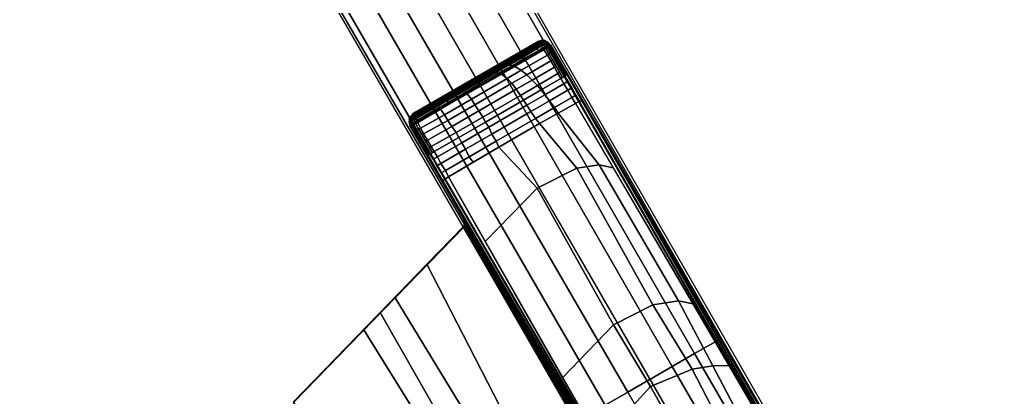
# Model space of a CAD drawing. Header units: inches. Extents: x 2605 to 2965, y 1528 to 1642.
# Drawn here: x 2675.08 to 2684.68, y 1592.14 to 1595.8 of the extents above; entities that cross this region are included whole.
import ezdxf

# ---------------------------------------------------------------- set-up
doc = ezdxf.new("R2010")
doc.units = ezdxf.units.IN
doc.layers.add('table leg', color=7, linetype='Continuous')
doc.layers.add('table top', color=7, linetype='Continuous')

msp = doc.modelspace()

# ---------------------------------------------------------------- linework, layer by layer
at = {"layer": 'table leg'}
for points in [[(2678.9317, 1597.8359, -4.8835), (2678.8748, 1597.808, -4.8121), (2681.8212, 1592.6879, -4.3569), (2681.8713, 1592.7124, -4.4267)], [(2681.8212, 1592.6879, -4.3569), (2678.8748, 1597.808, -4.8121), (2678.6615, 1597.6849, -4.7783), (2681.6106, 1592.5663, -4.3176)], [(2681.6106, 1592.5663, -4.3176), (2678.6615, 1597.6849, -4.7783), (2678.4475, 1597.5613, -4.7539), (2681.394, 1592.4412, -4.2809)], [(2681.1769, 1592.3159, -4.2598), (2681.394, 1592.4412, -4.2809), (2678.4475, 1597.5613, -4.7539), (2678.2243, 1597.4324, -4.7316)], [(2678.2243, 1597.4324, -4.7316), (2678.001, 1597.3035, -4.7539), (2680.9619, 1592.1918, -4.2809), (2681.1789, 1592.3171, -4.2598)], [(2680.9619, 1592.1918, -4.2809), (2678.001, 1597.3035, -4.7539), (2677.787, 1597.18, -4.7783), (2680.7452, 1592.0667, -4.3176)], [(2680.7452, 1592.0667, -4.3176), (2677.787, 1597.18, -4.7783), (2677.5737, 1597.0568, -4.8121), (2680.5347, 1591.9451, -4.3569)], [(2680.4883, 1591.9139, -4.4267), (2680.5347, 1591.9451, -4.3569), (2677.5737, 1597.0568, -4.8121), (2677.5211, 1597.0215, -4.8835)], [(2683.2765, 1590.1217, -4.1306), (2681.8212, 1592.6879, -4.3569), (2681.6106, 1592.5663, -4.3176), (2683.0864, 1590.012, -4.048)], [(2683.3438, 1590.1466, -4.2064), (2681.8713, 1592.7124, -4.4267), (2681.8212, 1592.6879, -4.3569), (2683.2765, 1590.1217, -4.1306)], [(2683.0864, 1590.012, -4.048), (2681.6106, 1592.5663, -4.3176), (2681.394, 1592.4412, -4.2809), (2682.8698, 1589.887, -4.0114)], [(2682.6528, 1589.7616, -3.9903), (2682.8698, 1589.887, -4.0114), (2681.394, 1592.4412, -4.2809), (2681.1769, 1592.3159, -4.2598)], [(2681.1789, 1592.3171, -4.2598), (2680.9619, 1592.1918, -4.2809), (2682.436, 1589.6365, -4.0114), (2682.6531, 1589.7618, -3.9903)], [(2682.436, 1589.6365, -4.0114), (2680.9619, 1592.1918, -4.2809), (2680.7452, 1592.0667, -4.3176), (2682.2194, 1589.5114, -4.048)]]:
    msp.add_3dface(points, dxfattribs=at)
for points, invisible_edges in [([(2678.9397, 1597.8658, -5.5092), (2678.9317, 1597.8359, -4.8835), (2681.8713, 1592.7124, -4.4267), (2683.3635, 1590.1723, -5.0602)], 4), ([(2681.9421, 1589.3517, -5.0602), (2680.4883, 1591.9139, -4.4267), (2677.5211, 1597.0215, -4.8835), (2677.4912, 1597.0295, -5.5092)], 1), ([(2683.5944, 1589.704, -4.0842), (2683.3635, 1590.1723, -5.0602), (2681.8713, 1592.7124, -4.4267), (2683.3438, 1590.1466, -4.2064)], 3)]:
    msp.add_3dface(points, dxfattribs=dict(at, invisible_edges=invisible_edges))
at = {"layer": 'table top', "invisible_edges": 15}
for points in [[(2684.8164, 1565.3741, 20.5), (2684.82, 1607.1346, 20.5), (2680.04, 1606.9554, 20.5), (2680.035, 1565.5535, 20.5)], [(2680.0395, 1606.9554, 19.324), (2684.8199, 1607.1345, 19.324), (2684.8273, 1565.3739, 19.324), (2680.0631, 1565.5524, 19.324)], [(2675.2658, 1606.6569, 19.324), (2680.0395, 1606.9554, 19.324), (2680.0631, 1565.5524, 19.324), (2675.2658, 1565.8517, 19.324)], [(2680.035, 1565.5535, 20.5), (2680.04, 1606.9554, 20.5), (2675.2658, 1606.6569, 20.5), (2675.2658, 1565.8517, 20.5)], [(2675.2658, 1565.8517, 20.5), (2675.2658, 1606.6569, 20.5), (2674.4441, 1606.5608, 20.5), (2674.5268, 1565.935, 20.5)], [(2674.454, 1606.5624, 19.324), (2675.2658, 1606.6569, 19.324), (2675.2658, 1565.8517, 19.324), (2674.5139, 1565.937, 19.324)]]:
    msp.add_3dface(points, dxfattribs=at)
at = {"layer": 'table top'}
for points in [[(2680.1852, 1595.5862, 19.324), (2680.1342, 1595.5994, 19.324), (2678.8585, 1594.8629, 19.324), (2678.8444, 1594.8121, 19.324)], [(2678.8444, 1594.8121, 19.324), (2678.8564, 1594.7695, 19.324), (2680.2161, 1595.5545, 19.324), (2680.1852, 1595.5862, 19.324)], [(2678.8564, 1594.7695, 19.324), (2682.8971, 1587.7709, 19.3241), (2684.2567, 1588.5559, 19.3241), (2680.2161, 1595.5545, 19.324)], [(2680.1342, 1595.5994, 19.324), (2680.0931, 1595.5874, 19.324), (2678.8894, 1594.8924, 19.324), (2678.8585, 1594.8629, 19.324)], [(2680.0931, 1595.5874, 19.324), (2680.0931, 1595.5788, 18.8986), (2678.8968, 1594.8882, 18.8986), (2678.8894, 1594.8924, 19.324)], [(2679.9783, 1595.5122, 18.8805), (2679.8312, 1595.4269, 18.8631), (2679.8366, 1595.4307, 18.8986), (2679.9797, 1595.5134, 18.8986)], [(2680.0931, 1595.5788, 18.8986), (2680.0954, 1595.5787, 18.8853), (2679.9768, 1595.5098, 18.8667), (2679.9783, 1595.5122, 18.8805)], [(2680.0954, 1595.5787, 18.8853), (2680.0985, 1595.5771, 18.8732), (2679.9844, 1595.5104, 18.8548), (2679.9768, 1595.5098, 18.8667)], [(2680.0931, 1595.5788, 18.8986), (2679.9783, 1595.5122, 18.8805), (2679.9797, 1595.5134, 18.8986), (2680.0931, 1595.5788, 18.8986)], [(2680.0985, 1595.5771, 18.8732), (2680.1013, 1595.5749, 18.8645), (2679.9881, 1595.5085, 18.8462), (2679.9844, 1595.5104, 18.8548)], [(2680.1013, 1595.5749, 18.8645), (2680.1058, 1595.5706, 18.8532), (2680.0003, 1595.5081, 18.836), (2679.9881, 1595.5085, 18.8462)], [(2680.1058, 1595.5706, 18.8532), (2680.1113, 1595.5643, 18.8422), (2680.0147, 1595.5065, 18.8263), (2680.0003, 1595.5081, 18.836)], [(2680.1113, 1595.5643, 18.8422), (2680.1175, 1595.5566, 18.8325), (2680.0389, 1595.509, 18.8197), (2680.0147, 1595.5065, 18.8263)], [(2680.1175, 1595.5566, 18.8325), (2680.1264, 1595.5445, 18.8223), (2680.0744, 1595.5125, 18.814), (2680.0389, 1595.509, 18.8197)], [(2680.1264, 1595.5445, 18.8223), (2680.1383, 1595.5267, 18.8139), (2680.1025, 1595.5023, 18.8081), (2680.0744, 1595.5125, 18.814)], [(2680.0931, 1595.5788, 18.8986), (2680.0931, 1595.5874, 19.324), (2680.1141, 1595.5935, 19.324), (2680.1117, 1595.5914, 18.9026)], [(2680.1182, 1595.5893, 18.8889), (2680.0954, 1595.5787, 18.8853), (2680.0931, 1595.5788, 18.8986), (2680.1117, 1595.5914, 18.9026)], [(2680.1209, 1595.5872, 18.8804), (2680.0985, 1595.5771, 18.8732), (2680.0954, 1595.5787, 18.8853), (2680.1182, 1595.5893, 18.8889)], [(2680.1234, 1595.5851, 18.8728), (2680.1013, 1595.5749, 18.8645), (2680.0985, 1595.5771, 18.8732), (2680.1209, 1595.5872, 18.8804)], [(2680.1266, 1595.5818, 18.8652), (2680.1058, 1595.5706, 18.8532), (2680.1013, 1595.5749, 18.8645), (2680.1234, 1595.5851, 18.8728)], [(2680.1383, 1595.5267, 18.8139), (2680.1497, 1595.508, 18.8112), (2680.1236, 1595.493, 18.8077), (2680.1025, 1595.5023, 18.8081)], [(2680.1322, 1595.5756, 18.8542), (2680.1113, 1595.5643, 18.8422), (2680.1058, 1595.5706, 18.8532), (2680.1266, 1595.5818, 18.8652)], [(2680.1383, 1595.5679, 18.8446), (2680.1175, 1595.5566, 18.8325), (2680.1113, 1595.5643, 18.8422), (2680.1322, 1595.5756, 18.8542)], [(2680.1342, 1595.5994, 19.324), (2680.1303, 1595.5914, 18.9026), (2680.1117, 1595.5914, 18.9026), (2680.1141, 1595.5935, 19.324)], [(2680.1117, 1595.5914, 18.9026), (2680.1303, 1595.5914, 18.9026), (2680.1411, 1595.5992, 18.8933), (2680.1182, 1595.5893, 18.8889)], [(2680.1472, 1595.5558, 18.8343), (2680.1264, 1595.5445, 18.8223), (2680.1175, 1595.5566, 18.8325), (2680.1383, 1595.5679, 18.8446)], [(2680.1427, 1595.5978, 18.889), (2680.1209, 1595.5872, 18.8804), (2680.1182, 1595.5893, 18.8889), (2680.1411, 1595.5992, 18.8933)], [(2680.1427, 1595.5978, 18.889), (2680.1438, 1595.5969, 18.8859), (2680.1234, 1595.5851, 18.8728), (2680.1209, 1595.5872, 18.8804)], [(2680.147, 1595.5936, 18.8783), (2680.1266, 1595.5818, 18.8652), (2680.1234, 1595.5851, 18.8728), (2680.1438, 1595.5969, 18.8859)], [(2680.1592, 1595.5375, 18.8267), (2680.1383, 1595.5267, 18.8139), (2680.1264, 1595.5445, 18.8223), (2680.1472, 1595.5558, 18.8343)], [(2680.1525, 1595.5874, 18.8673), (2680.1322, 1595.5756, 18.8542), (2680.1266, 1595.5818, 18.8652), (2680.147, 1595.5936, 18.8783)], [(2680.1303, 1595.5914, 18.9026), (2680.1342, 1595.5994, 19.324), (2680.1852, 1595.5862, 19.324), (2680.1817, 1595.5786, 18.9324)], [(2680.1616, 1595.5967, 18.8996), (2680.1411, 1595.5992, 18.8933), (2680.1303, 1595.5914, 18.9026)], [(2680.1903, 1595.5693, 18.9221), (2680.1616, 1595.5967, 18.8996), (2680.1303, 1595.5914, 18.9026), (2680.1817, 1595.5786, 18.9324)], [(2680.1587, 1595.5797, 18.8577), (2680.1383, 1595.5679, 18.8446), (2680.1322, 1595.5756, 18.8542), (2680.1525, 1595.5874, 18.8673)], [(2680.1676, 1595.5675, 18.8474), (2680.1472, 1595.5558, 18.8343), (2680.1383, 1595.5679, 18.8446), (2680.1587, 1595.5797, 18.8577)], [(2680.1701, 1595.5198, 18.8243), (2680.1497, 1595.508, 18.8112), (2680.1383, 1595.5267, 18.8139), (2680.1592, 1595.5375, 18.8267)], [(2680.1411, 1595.5992, 18.8933), (2680.1438, 1595.5969, 18.8859), (2680.1616, 1595.5967, 18.8996)], [(2680.1438, 1595.5969, 18.8859), (2680.147, 1595.5936, 18.8783), (2680.1616, 1595.5967, 18.8996)], [(2680.1673, 1595.5899, 18.8897), (2680.1525, 1595.5874, 18.8673), (2680.147, 1595.5936, 18.8783), (2680.1616, 1595.5967, 18.8996)], [(2680.1796, 1595.5548, 18.8402), (2680.1592, 1595.5375, 18.8267), (2680.1472, 1595.5558, 18.8343), (2680.1676, 1595.5675, 18.8474)], [(2680.1863, 1595.4554, 18.8117), (2680.1497, 1595.508, 18.8112), (2680.1701, 1595.5198, 18.8243), (2680.1982, 1595.4708, 18.8193)], [(2680.1749, 1595.5799, 18.8794), (2680.1587, 1595.5797, 18.8577), (2680.1525, 1595.5874, 18.8673), (2680.1673, 1595.5899, 18.8897)], [(2680.1577, 1595.5846, 18.9185), (2680.1577, 1595.5846, 18.9185), (2680.1817, 1595.5786, 18.9324), (2680.1749, 1595.5803, 18.9285)], [(2680.1824, 1595.5692, 18.8721), (2680.1676, 1595.5675, 18.8474), (2680.1587, 1595.5797, 18.8577), (2680.1749, 1595.5799, 18.8794)], [(2680.191, 1595.5361, 18.8374), (2680.1701, 1595.5198, 18.8243), (2680.1592, 1595.5375, 18.8267), (2680.1796, 1595.5548, 18.8402)], [(2680.1966, 1595.5624, 18.9146), (2680.1673, 1595.5899, 18.8897), (2680.1616, 1595.5967, 18.8996), (2680.1903, 1595.5693, 18.9221)], [(2680.1616, 1595.5967, 18.8996), (2680.1616, 1595.5967, 18.8996), (2680.1903, 1595.5693, 18.9221)], [(2680.203, 1595.5555, 18.907), (2680.1749, 1595.5799, 18.8794), (2680.1673, 1595.5899, 18.8897), (2680.1966, 1595.5624, 18.9146)], [(2680.1921, 1595.5545, 18.8661), (2680.1796, 1595.5548, 18.8402), (2680.1676, 1595.5675, 18.8474), (2680.1824, 1595.5692, 18.8721)], [(2680.1982, 1595.4708, 18.8193), (2680.1701, 1595.5198, 18.8243), (2680.191, 1595.5361, 18.8374), (2680.2172, 1595.4903, 18.8334)], [(2680.2088, 1595.5492, 18.9), (2680.1824, 1595.5692, 18.8721), (2680.1749, 1595.5799, 18.8794), (2680.203, 1595.5555, 18.907)], [(2680.191, 1595.5361, 18.8374), (2680.1796, 1595.5548, 18.8402), (2680.1921, 1595.5545, 18.8661), (2680.2025, 1595.5375, 18.8639)], [(2680.2184, 1595.5394, 19.008), (2680.1817, 1595.5786, 18.9324), (2680.1852, 1595.5862, 19.324), (2680.2161, 1595.5545, 19.324)], [(2680.2133, 1595.5443, 18.8947), (2680.1817, 1595.5786, 18.9324), (2680.2184, 1595.5394, 19.008), (2680.2133, 1595.5443, 18.8947)], [(2680.2088, 1595.5492, 18.9), (2680.1921, 1595.5545, 18.8661), (2680.1824, 1595.5692, 18.8721)], [(2680.191, 1595.5361, 18.8374), (2680.191, 1595.5361, 18.8374), (2680.2025, 1595.5375, 18.8639)], [(2680.2172, 1595.4903, 18.8334), (2680.191, 1595.5361, 18.8374), (2680.2025, 1595.5375, 18.8639), (2680.2297, 1595.4902, 18.859)], [(2680.2133, 1595.5443, 18.8947), (2680.2025, 1595.5375, 18.8639), (2680.1921, 1595.5545, 18.8661), (2680.2088, 1595.5492, 18.9)], [(2680.2297, 1595.4902, 18.859), (2680.2025, 1595.5375, 18.8639), (2680.2133, 1595.5443, 18.8947), (2680.243, 1595.4927, 18.8896)], [(2680.243, 1595.4927, 18.8896), (2680.2133, 1595.5443, 18.8947), (2680.2184, 1595.5394, 19.008), (2680.2472, 1595.4891, 19.0038)], [(2683.6283, 1589.5871, 18.5054), (2680.2184, 1595.5394, 19.008), (2680.2161, 1595.5545, 19.324), (2683.8457, 1589.2678, 19.324)], [(2679.8312, 1595.4269, 18.8631), (2679.7242, 1595.365, 18.8546), (2679.7183, 1595.3624, 18.8986), (2679.8366, 1595.4307, 18.8986)], [(2679.8312, 1595.4269, 18.8631), (2679.8389, 1595.4298, 18.8502), (2679.7273, 1595.3652, 18.8411), (2679.7242, 1595.365, 18.8546)], [(2679.8389, 1595.4298, 18.8502), (2679.8468, 1595.4306, 18.8379), (2679.7348, 1595.3657, 18.8286), (2679.7273, 1595.3652, 18.8411)], [(2679.8468, 1595.4306, 18.8379), (2679.8522, 1595.4294, 18.8292), (2679.7399, 1595.3643, 18.8197), (2679.7348, 1595.3657, 18.8286)], [(2679.8522, 1595.4294, 18.8292), (2679.8642, 1595.4288, 18.8187), (2679.7485, 1595.3617, 18.8084), (2679.7399, 1595.3643, 18.8197)], [(2679.8642, 1595.4288, 18.8187), (2679.8805, 1595.4278, 18.8088), (2679.7611, 1595.3585, 18.7978), (2679.7485, 1595.3617, 18.8084)], [(2679.8805, 1595.4278, 18.8088), (2679.9055, 1595.4301, 18.8015), (2679.7778, 1595.356, 18.789), (2679.7611, 1595.3585, 18.7978)], [(2679.9055, 1595.4301, 18.8015), (2679.942, 1595.4334, 18.7954), (2679.8139, 1595.3588, 18.7818), (2679.7778, 1595.356, 18.789)], [(2679.942, 1595.4334, 18.7954), (2679.9664, 1595.4275, 18.7922), (2679.849, 1595.3549, 18.778), (2679.8139, 1595.3588, 18.7818)], [(2679.9783, 1595.5122, 18.8805), (2679.9768, 1595.5098, 18.8667), (2679.8389, 1595.4298, 18.8502), (2679.8312, 1595.4269, 18.8631)], [(2679.9768, 1595.5098, 18.8667), (2679.9844, 1595.5104, 18.8548), (2679.8468, 1595.4306, 18.8379), (2679.8389, 1595.4298, 18.8502)], [(2679.9844, 1595.5104, 18.8548), (2679.9881, 1595.5085, 18.8462), (2679.8522, 1595.4294, 18.8292), (2679.8468, 1595.4306, 18.8379)], [(2679.9664, 1595.4275, 18.7922), (2679.9983, 1595.4208, 18.791), (2679.8688, 1595.3463, 18.7737), (2679.849, 1595.3549, 18.778)], [(2679.9881, 1595.5085, 18.8462), (2680.0003, 1595.5081, 18.836), (2679.8642, 1595.4288, 18.8187), (2679.8522, 1595.4294, 18.8292)], [(2680.0003, 1595.5081, 18.836), (2680.0147, 1595.5065, 18.8263), (2679.8805, 1595.4278, 18.8088), (2679.8642, 1595.4288, 18.8187)], [(2679.9314, 1595.3087, 18.7783), (2679.8688, 1595.3463, 18.7737), (2680.1497, 1595.508, 18.8112), (2680.1863, 1595.4554, 18.8117)], [(2680.0147, 1595.5065, 18.8263), (2680.0389, 1595.509, 18.8197), (2679.9055, 1595.4301, 18.8015), (2679.8805, 1595.4278, 18.8088)], [(2680.0389, 1595.509, 18.8197), (2680.0744, 1595.5125, 18.814), (2679.942, 1595.4334, 18.7954), (2679.9055, 1595.4301, 18.8015)], [(2679.9865, 1595.2667, 18.7807), (2679.9314, 1595.3087, 18.7783), (2680.1863, 1595.4554, 18.8117), (2680.2191, 1595.4012, 18.8117)], [(2680.0744, 1595.5125, 18.814), (2680.1025, 1595.5023, 18.8081), (2679.9664, 1595.4275, 18.7922), (2679.942, 1595.4334, 18.7954)], [(2680.1025, 1595.5023, 18.8081), (2680.1236, 1595.493, 18.8077), (2679.9983, 1595.4208, 18.791), (2679.9664, 1595.4275, 18.7922)], [(2680.2191, 1595.4012, 18.8117), (2680.1863, 1595.4554, 18.8117), (2680.1982, 1595.4708, 18.8193), (2680.2304, 1595.4151, 18.8197)], [(2680.332, 1595.2392, 18.821), (2680.1982, 1595.4708, 18.8193), (2680.2172, 1595.4903, 18.8334), (2680.3546, 1595.2523, 18.8347)], [(2680.3546, 1595.2523, 18.8347), (2680.2172, 1595.4903, 18.8334), (2680.2297, 1595.4902, 18.859), (2680.364, 1595.2576, 18.8607)], [(2680.364, 1595.2576, 18.8607), (2680.2297, 1595.4902, 18.859), (2680.243, 1595.4927, 18.8896), (2680.3752, 1595.2638, 18.8915)], [(2680.3752, 1595.2638, 18.8915), (2680.243, 1595.4927, 18.8896), (2680.2472, 1595.4891, 19.0038), (2680.389, 1595.2415, 18.9829)], [(2679.7242, 1595.365, 18.8546), (2679.6241, 1595.3071, 18.8497), (2679.6164, 1595.3036, 18.8986), (2679.7183, 1595.3624, 18.8986)], [(2679.7242, 1595.365, 18.8546), (2679.7273, 1595.3652, 18.8411), (2679.6272, 1595.3073, 18.8361), (2679.6241, 1595.3071, 18.8497)], [(2679.7273, 1595.3652, 18.8411), (2679.7348, 1595.3657, 18.8286), (2679.6319, 1595.3062, 18.8233), (2679.6272, 1595.3073, 18.8361)], [(2679.7348, 1595.3657, 18.8286), (2679.7399, 1595.3643, 18.8197), (2679.6371, 1595.3049, 18.8142), (2679.6319, 1595.3062, 18.8233)], [(2679.7399, 1595.3643, 18.8197), (2679.7485, 1595.3617, 18.8084), (2679.6458, 1595.3023, 18.8028), (2679.6371, 1595.3049, 18.8142)], [(2679.7485, 1595.3617, 18.8084), (2679.7611, 1595.3585, 18.7978), (2679.6572, 1595.2984, 18.7915), (2679.6458, 1595.3023, 18.8028)], [(2679.7611, 1595.3585, 18.7978), (2679.7778, 1595.356, 18.789), (2679.6682, 1595.2925, 18.7821), (2679.6572, 1595.2984, 18.7915)], [(2679.7778, 1595.356, 18.789), (2679.8139, 1595.3588, 18.7818), (2679.6882, 1595.2861, 18.7731), (2679.6682, 1595.2925, 18.7821)], [(2679.8139, 1595.3588, 18.7818), (2679.849, 1595.3549, 18.778), (2679.7126, 1595.2797, 18.7688), (2679.6882, 1595.2861, 18.7731)], [(2679.849, 1595.3549, 18.778), (2679.8688, 1595.3463, 18.7737), (2679.7398, 1595.272, 18.7641), (2679.7126, 1595.2797, 18.7688)], [(2679.7934, 1595.2292, 18.7665), (2679.7398, 1595.272, 18.7641), (2679.8688, 1595.3463, 18.7737), (2679.9314, 1595.3087, 18.7783)], [(2680.0367, 1595.2147, 18.7819), (2679.9865, 1595.2667, 18.7807), (2680.2191, 1595.4012, 18.8117), (2680.254, 1595.3381, 18.8112)], [(2680.0873, 1595.1613, 18.783), (2680.0367, 1595.2147, 18.7819), (2680.254, 1595.3381, 18.8112), (2680.2871, 1595.2772, 18.8107)], [(2680.254, 1595.3381, 18.8112), (2680.2191, 1595.4012, 18.8117), (2680.2304, 1595.4151, 18.8197), (2680.2659, 1595.3537, 18.8201)], [(2680.2871, 1595.2772, 18.8107), (2680.254, 1595.3381, 18.8112), (2680.2659, 1595.3537, 18.8201), (2680.3013, 1595.2923, 18.8205)], [(2679.4818, 1595.2249, 18.8477), (2679.4812, 1595.223, 18.834), (2679.358, 1595.1519, 18.8366), (2679.3581, 1595.1535, 18.8504)], [(2679.4818, 1595.2249, 18.8477), (2679.3581, 1595.1535, 18.8504), (2679.3613, 1595.1563, 18.8986), (2679.4852, 1595.2279, 18.8986)], [(2679.4499, 1595.0309, 18.7619), (2679.4079, 1595.0804, 18.7612), (2679.7398, 1595.272, 18.7641), (2679.7934, 1595.2292, 18.7665)], [(2679.4825, 1594.976, 18.7627), (2679.4499, 1595.0309, 18.7619), (2679.7934, 1595.2292, 18.7665), (2679.8414, 1595.1831, 18.7672)], [(2679.6319, 1595.3062, 18.8233), (2679.4824, 1595.2198, 18.821), (2679.4812, 1595.223, 18.834), (2679.6272, 1595.3073, 18.8361)], [(2679.6272, 1595.3073, 18.8361), (2679.4812, 1595.223, 18.834), (2679.4818, 1595.2249, 18.8477), (2679.6241, 1595.3071, 18.8497)], [(2679.6241, 1595.3071, 18.8497), (2679.4818, 1595.2249, 18.8477), (2679.4852, 1595.2279, 18.8986), (2679.6164, 1595.3036, 18.8986)], [(2679.6371, 1595.3049, 18.8142), (2679.4844, 1595.2167, 18.8118), (2679.4824, 1595.2198, 18.821), (2679.6319, 1595.3062, 18.8233)], [(2679.6458, 1595.3023, 18.8028), (2679.488, 1595.2111, 18.8), (2679.4844, 1595.2167, 18.8118), (2679.6371, 1595.3049, 18.8142)], [(2679.6572, 1595.2984, 18.7915), (2679.4931, 1595.2036, 18.7886), (2679.488, 1595.2111, 18.8), (2679.6458, 1595.3023, 18.8028)], [(2679.6682, 1595.2925, 18.7821), (2679.4997, 1595.1952, 18.779), (2679.4931, 1595.2036, 18.7886), (2679.6572, 1595.2984, 18.7915)], [(2679.6882, 1595.2861, 18.7731), (2679.51, 1595.1831, 18.7694), (2679.4997, 1595.1952, 18.779), (2679.6682, 1595.2925, 18.7821)], [(2679.7126, 1595.2797, 18.7688), (2679.5221, 1595.1711, 18.7641), (2679.51, 1595.1831, 18.7694), (2679.6882, 1595.2861, 18.7731)], [(2679.7398, 1595.272, 18.7641), (2679.5366, 1595.1547, 18.7623), (2679.5221, 1595.1711, 18.7641), (2679.7126, 1595.2797, 18.7688)], [(2679.8414, 1595.1831, 18.7672), (2679.7934, 1595.2292, 18.7665), (2679.9314, 1595.3087, 18.7783), (2679.9865, 1595.2667, 18.7807)], [(2679.8831, 1595.1262, 18.7672), (2679.8414, 1595.1831, 18.7672), (2679.9865, 1595.2667, 18.7807), (2680.0367, 1595.2147, 18.7819)], [(2680.123, 1595.1186, 18.7806), (2680.0873, 1595.1613, 18.783), (2680.2871, 1595.2772, 18.8107), (2680.3145, 1595.2291, 18.8104)], [(2680.123, 1595.1186, 18.7806), (2680.3145, 1595.2291, 18.8104), (2680.3449, 1595.1776, 18.8096), (2680.1608, 1595.0714, 18.7809)], [(2680.3145, 1595.2291, 18.8104), (2680.2871, 1595.2772, 18.8107), (2680.3013, 1595.2923, 18.8205), (2680.332, 1595.2392, 18.821)], [(2680.3449, 1595.1776, 18.8096), (2680.3145, 1595.2291, 18.8104), (2680.3546, 1595.2523, 18.8347), (2680.3827, 1595.2034, 18.8316)], [(2680.4952, 1595.0076, 18.8191), (2680.3546, 1595.2523, 18.8347), (2680.3752, 1595.2638, 18.8915), (2680.5187, 1595.0146, 18.8751)], [(2680.5187, 1595.0146, 18.8751), (2680.3752, 1595.2638, 18.8915), (2680.389, 1595.2415, 18.9829), (2680.5353, 1594.9863, 18.9613)], [(2679.3581, 1595.1535, 18.8504), (2679.358, 1595.1519, 18.8366), (2679.1859, 1595.0527, 18.8474), (2679.1871, 1595.055, 18.8611)], [(2679.358, 1595.1519, 18.8366), (2679.3585, 1595.1483, 18.8235), (2679.1868, 1595.0494, 18.8343), (2679.1859, 1595.0527, 18.8474)], [(2679.3585, 1595.1483, 18.8235), (2679.3599, 1595.1449, 18.8143), (2679.188, 1595.0459, 18.8252), (2679.1868, 1595.0494, 18.8343)], [(2679.3581, 1595.1535, 18.8504), (2679.1871, 1595.055, 18.8611), (2679.1905, 1595.0577, 18.8986), (2679.3613, 1595.1563, 18.8986)], [(2679.3599, 1595.1449, 18.8143), (2679.3627, 1595.1389, 18.8029), (2679.191, 1595.04, 18.8135), (2679.188, 1595.0459, 18.8252)], [(2679.3627, 1595.1389, 18.8029), (2679.3672, 1595.131, 18.7914), (2679.1961, 1595.0324, 18.8019), (2679.191, 1595.04, 18.8135)], [(2679.3672, 1595.131, 18.7914), (2679.3738, 1595.1225, 18.7816), (2679.203, 1595.0241, 18.7921), (2679.1961, 1595.0324, 18.8019)], [(2679.4812, 1595.223, 18.834), (2679.4824, 1595.2198, 18.821), (2679.3585, 1595.1483, 18.8235), (2679.358, 1595.1519, 18.8366)], [(2679.4824, 1595.2198, 18.821), (2679.4844, 1595.2167, 18.8118), (2679.3599, 1595.1449, 18.8143), (2679.3585, 1595.1483, 18.8235)], [(2679.4844, 1595.2167, 18.8118), (2679.488, 1595.2111, 18.8), (2679.3627, 1595.1389, 18.8029), (2679.3599, 1595.1449, 18.8143)], [(2679.488, 1595.2111, 18.8), (2679.4931, 1595.2036, 18.7886), (2679.3672, 1595.131, 18.7914), (2679.3627, 1595.1389, 18.8029)], [(2679.4931, 1595.2036, 18.7886), (2679.4997, 1595.1952, 18.779), (2679.3738, 1595.1225, 18.7816), (2679.3672, 1595.131, 18.7914)], [(2679.4997, 1595.1952, 18.779), (2679.51, 1595.1831, 18.7694), (2679.383, 1595.1098, 18.7719), (2679.3738, 1595.1225, 18.7816)], [(2679.51, 1595.1831, 18.7694), (2679.5221, 1595.1711, 18.7641), (2679.3935, 1595.0973, 18.7667), (2679.383, 1595.1098, 18.7719)], [(2679.5221, 1595.1711, 18.7641), (2679.5366, 1595.1547, 18.7623), (2679.4079, 1595.0804, 18.7612), (2679.3935, 1595.0973, 18.7667)], [(2679.5204, 1594.9169, 18.7626), (2679.4825, 1594.976, 18.7627), (2679.8414, 1595.1831, 18.7672), (2679.8831, 1595.1262, 18.7672)], [(2679.9226, 1595.0664, 18.7672), (2679.8831, 1595.1262, 18.7672), (2680.0367, 1595.2147, 18.7819), (2680.0873, 1595.1613, 18.783)], [(2679.9528, 1595.0203, 18.7627), (2679.9226, 1595.0664, 18.7672), (2680.0873, 1595.1613, 18.783), (2680.123, 1595.1186, 18.7806)], [(2680.1608, 1595.0714, 18.7809), (2680.3449, 1595.1776, 18.8096), (2680.3814, 1595.1157, 18.8072), (2680.2034, 1595.0129, 18.7787)], [(2680.3814, 1595.1157, 18.8072), (2680.3449, 1595.1776, 18.8096), (2680.3827, 1595.2034, 18.8316), (2680.4201, 1595.1383, 18.8274)], [(2680.4223, 1595.0463, 18.8023), (2680.3814, 1595.1157, 18.8072), (2680.4201, 1595.1383, 18.8274), (2680.4596, 1595.0695, 18.8231)], [(2679.1871, 1595.055, 18.8611), (2679.1859, 1595.0527, 18.8474), (2679.107, 1595.0074, 18.856), (2679.1082, 1595.0096, 18.8697)], [(2679.1859, 1595.0527, 18.8474), (2679.1868, 1595.0494, 18.8343), (2679.1075, 1595.0038, 18.843), (2679.107, 1595.0074, 18.856)], [(2679.1868, 1595.0494, 18.8343), (2679.188, 1595.0459, 18.8252), (2679.1089, 1595.0018, 18.833), (2679.1075, 1595.0038, 18.843)], [(2679.1871, 1595.055, 18.8611), (2679.1082, 1595.0096, 18.8697), (2679.1109, 1595.0118, 18.8986), (2679.1905, 1595.0577, 18.8986)], [(2679.188, 1595.0459, 18.8252), (2679.191, 1595.04, 18.8135), (2679.1127, 1594.995, 18.8221), (2679.1089, 1595.0018, 18.833)], [(2679.191, 1595.04, 18.8135), (2679.1961, 1595.0324, 18.8019), (2679.117, 1594.9869, 18.8105), (2679.1127, 1594.995, 18.8221)], [(2679.1865, 1594.8788, 18.7813), (2679.1487, 1594.9313, 18.782), (2679.4079, 1595.0804, 18.7612), (2679.4499, 1595.0309, 18.7619)], [(2679.3738, 1595.1225, 18.7816), (2679.383, 1595.1098, 18.7719), (2679.2132, 1595.012, 18.782), (2679.203, 1595.0241, 18.7921)], [(2679.383, 1595.1098, 18.7719), (2679.3935, 1595.0973, 18.7667), (2679.2227, 1594.9985, 18.7768), (2679.2132, 1595.012, 18.782)], [(2679.3935, 1595.0973, 18.7667), (2679.4079, 1595.0804, 18.7612), (2679.2361, 1594.9816, 18.775), (2679.2227, 1594.9985, 18.7768)], [(2679.5584, 1594.8562, 18.7618), (2679.5204, 1594.9169, 18.7626), (2679.8831, 1595.1262, 18.7672), (2679.9226, 1595.0664, 18.7672)], [(2679.5848, 1594.8078, 18.7538), (2679.5584, 1594.8562, 18.7618), (2679.9226, 1595.0664, 18.7672), (2679.9528, 1595.0203, 18.7627)], [(2679.9528, 1595.0203, 18.7627), (2680.123, 1595.1186, 18.7806), (2680.1608, 1595.0714, 18.7809), (2679.9855, 1594.9701, 18.763)], [(2679.9855, 1594.9701, 18.763), (2680.1608, 1595.0714, 18.7809), (2680.2034, 1595.0129, 18.7787), (2680.0246, 1594.9097, 18.7611)], [(2680.2034, 1595.0129, 18.7787), (2680.3814, 1595.1157, 18.8072), (2680.4223, 1595.0463, 18.8023), (2680.2535, 1594.9489, 18.7754)], [(2680.2535, 1594.9489, 18.7754), (2680.4223, 1595.0463, 18.8023), (2680.4567, 1594.9878, 18.7966), (2680.2902, 1594.8949, 18.7669)], [(2680.4567, 1594.9878, 18.7966), (2680.4223, 1595.0463, 18.8023), (2680.4596, 1595.0695, 18.8231), (2680.4952, 1595.0076, 18.8191)], [(2679.1082, 1595.0096, 18.8697), (2679.107, 1595.0074, 18.856), (2678.8957, 1594.886, 18.8848), (2678.8968, 1594.8882, 18.8986)], [(2679.107, 1595.0074, 18.856), (2679.1075, 1595.0038, 18.843), (2678.8957, 1594.8821, 18.8717), (2678.8957, 1594.886, 18.8848)], [(2679.1075, 1595.0038, 18.843), (2679.1089, 1595.0018, 18.833), (2678.8963, 1594.8782, 18.8625), (2678.8957, 1594.8821, 18.8717)], [(2679.1089, 1595.0018, 18.833), (2679.1127, 1594.995, 18.8221), (2678.8981, 1594.8716, 18.8509), (2678.8963, 1594.8782, 18.8625)], [(2679.1082, 1595.0096, 18.8697), (2678.8968, 1594.8882, 18.8986), (2679.1109, 1595.0118, 18.8986)], [(2679.1127, 1594.995, 18.8221), (2679.117, 1594.9869, 18.8105), (2678.9011, 1594.8628, 18.8395), (2678.8981, 1594.8716, 18.8509)], [(2679.117, 1594.9869, 18.8105), (2679.1223, 1594.9777, 18.8007), (2678.9051, 1594.8529, 18.8299), (2678.9011, 1594.8628, 18.8395)], [(2679.1223, 1594.9777, 18.8007), (2679.1293, 1594.9637, 18.7908), (2678.9116, 1594.8386, 18.8203), (2678.9051, 1594.8529, 18.8299)], [(2679.1293, 1594.9637, 18.7908), (2679.1372, 1594.9497, 18.7858), (2678.9194, 1594.8229, 18.8139), (2678.9116, 1594.8386, 18.8203)], [(2679.1372, 1594.9497, 18.7858), (2679.1487, 1594.9313, 18.782), (2678.9298, 1594.8037, 18.8112), (2678.9194, 1594.8229, 18.8139)], [(2679.1961, 1595.0324, 18.8019), (2679.203, 1595.0241, 18.7921), (2679.1223, 1594.9777, 18.8007), (2679.117, 1594.9869, 18.8105)], [(2679.203, 1595.0241, 18.7921), (2679.2132, 1595.012, 18.782), (2679.1293, 1594.9637, 18.7908), (2679.1223, 1594.9777, 18.8007)], [(2679.2132, 1595.012, 18.782), (2679.2227, 1594.9985, 18.7768), (2679.1372, 1594.9497, 18.7858), (2679.1293, 1594.9637, 18.7908)], [(2679.2227, 1594.9985, 18.7768), (2679.2361, 1594.9816, 18.775), (2679.1487, 1594.9313, 18.782), (2679.1372, 1594.9497, 18.7858)], [(2679.2197, 1594.8245, 18.7821), (2679.1865, 1594.8788, 18.7813), (2679.4499, 1595.0309, 18.7619), (2679.4825, 1594.976, 18.7627)], [(2679.2577, 1594.7653, 18.7818), (2679.2197, 1594.8245, 18.7821), (2679.4825, 1594.976, 18.7627), (2679.5204, 1594.9169, 18.7626)], [(2679.5848, 1594.8078, 18.7538), (2679.9528, 1595.0203, 18.7627), (2679.9855, 1594.9701, 18.763), (2679.6163, 1594.757, 18.7533)], [(2679.6163, 1594.757, 18.7533), (2679.9855, 1594.9701, 18.763), (2680.0246, 1594.9097, 18.7611), (2679.6465, 1594.6914, 18.7513)], [(2680.0246, 1594.9097, 18.7611), (2680.2034, 1595.0129, 18.7787), (2680.2535, 1594.9489, 18.7754), (2680.0683, 1594.8419, 18.7564)], [(2680.0683, 1594.8419, 18.7564), (2680.2535, 1594.9489, 18.7754), (2680.2902, 1594.8949, 18.7669), (2680.1089, 1594.7926, 18.7452)], [(2680.6848, 1594.3946, 18.6609), (2680.2902, 1594.8949, 18.7669), (2680.4567, 1594.9878, 18.7966), (2680.8221, 1594.3662, 18.727)], [(2680.4952, 1595.0076, 18.8191), (2680.4567, 1594.9878, 18.7966), (2683.5505, 1589.7013, 18.2126), (2683.5568, 1589.6921, 18.2362)], [(2683.5639, 1589.6817, 18.2628), (2683.5568, 1589.6921, 18.2362), (2680.4952, 1595.0076, 18.8191), (2680.5187, 1595.0146, 18.8751)], [(2683.5639, 1589.6817, 18.2628), (2680.5187, 1595.0146, 18.8751), (2680.5353, 1594.9863, 18.9613), (2683.6283, 1589.5871, 18.5054)], [(2678.8585, 1594.8629, 19.324), (2678.8673, 1594.8622, 18.9026), (2678.8527, 1594.8113, 18.9324), (2678.8444, 1594.8121, 19.324)], [(2678.8595, 1594.835, 18.9185), (2678.8595, 1594.835, 18.9185), (2678.8673, 1594.8622, 18.9026), (2678.8471, 1594.8378, 18.8996)], [(2678.8673, 1594.8622, 18.9026), (2678.8673, 1594.8622, 18.9026), (2678.8552, 1594.8567, 18.8933), (2678.8471, 1594.8378, 18.8996)], [(2678.8559, 1594.8533, 18.8859), (2678.8471, 1594.8378, 18.8996), (2678.8471, 1594.8378, 18.8996), (2678.8552, 1594.8567, 18.8933)], [(2678.8571, 1594.8489, 18.8783), (2678.8471, 1594.8378, 18.8996), (2678.8471, 1594.8378, 18.8996), (2678.8559, 1594.8533, 18.8859)], [(2678.8571, 1594.8489, 18.8783), (2678.8471, 1594.8378, 18.8996), (2678.8471, 1594.8378, 18.8996), (2678.8559, 1594.8533, 18.8859)], [(2678.8597, 1594.841, 18.8673), (2678.8501, 1594.8295, 18.8897), (2678.8471, 1594.8378, 18.8996), (2678.8571, 1594.8489, 18.8783)], [(2678.8633, 1594.8318, 18.8577), (2678.855, 1594.8178, 18.8794), (2678.8501, 1594.8295, 18.8897), (2678.8597, 1594.841, 18.8673)], [(2678.8752, 1594.8717, 18.8889), (2678.8552, 1594.8567, 18.8933), (2678.8673, 1594.8622, 18.9026), (2678.8766, 1594.8783, 18.9026)], [(2678.8757, 1594.8683, 18.8804), (2678.8556, 1594.8547, 18.889), (2678.8552, 1594.8567, 18.8933), (2678.8752, 1594.8717, 18.8889)], [(2678.8757, 1594.8683, 18.8804), (2678.8762, 1594.865, 18.8728), (2678.8559, 1594.8533, 18.8859), (2678.8556, 1594.8547, 18.889)], [(2678.8774, 1594.8606, 18.8652), (2678.8571, 1594.8489, 18.8783), (2678.8559, 1594.8533, 18.8859), (2678.8762, 1594.865, 18.8728)], [(2678.8774, 1594.8606, 18.8652), (2678.8571, 1594.8489, 18.8783), (2678.8559, 1594.8533, 18.8859), (2678.8762, 1594.865, 18.8728)], [(2678.8801, 1594.8527, 18.8542), (2678.8597, 1594.841, 18.8673), (2678.8571, 1594.8489, 18.8783), (2678.8774, 1594.8606, 18.8652)], [(2678.8736, 1594.8773, 19.324), (2678.8766, 1594.8783, 18.9026), (2678.8673, 1594.8622, 18.9026), (2678.8585, 1594.8629, 19.324)], [(2678.8836, 1594.8435, 18.8446), (2678.8633, 1594.8318, 18.8577), (2678.8597, 1594.841, 18.8673), (2678.8801, 1594.8527, 18.8542)], [(2678.8897, 1594.8297, 18.8343), (2678.8693, 1594.818, 18.8474), (2678.8633, 1594.8318, 18.8577), (2678.8836, 1594.8435, 18.8446)], [(2678.8894, 1594.8924, 19.324), (2678.8968, 1594.8882, 18.8986), (2678.8766, 1594.8783, 18.9026), (2678.8736, 1594.8773, 19.324)], [(2678.8957, 1594.8861, 18.8853), (2678.8752, 1594.8717, 18.8889), (2678.8766, 1594.8783, 18.9026), (2678.8968, 1594.8882, 18.8986)], [(2678.8956, 1594.8826, 18.8732), (2678.8757, 1594.8683, 18.8804), (2678.8752, 1594.8717, 18.8889), (2678.8957, 1594.8861, 18.8853)], [(2678.8961, 1594.8791, 18.8645), (2678.8762, 1594.865, 18.8728), (2678.8757, 1594.8683, 18.8804), (2678.8956, 1594.8826, 18.8732)], [(2678.8762, 1594.865, 18.8728), (2678.8774, 1594.8606, 18.8652), (2678.8976, 1594.873, 18.8532), (2678.8961, 1594.8791, 18.8645)], [(2678.8976, 1594.873, 18.8532), (2678.8774, 1594.8606, 18.8652), (2678.8762, 1594.865, 18.8728), (2678.8961, 1594.8791, 18.8645)], [(2678.9002, 1594.8651, 18.8422), (2678.8801, 1594.8527, 18.8542), (2678.8774, 1594.8606, 18.8652), (2678.8976, 1594.873, 18.8532)], [(2678.9038, 1594.8559, 18.8325), (2678.8836, 1594.8435, 18.8446), (2678.8801, 1594.8527, 18.8542), (2678.9002, 1594.8651, 18.8422)], [(2678.9099, 1594.8421, 18.8223), (2678.8897, 1594.8297, 18.8343), (2678.8836, 1594.8435, 18.8446), (2678.9038, 1594.8559, 18.8325)], [(2678.9194, 1594.8229, 18.8139), (2678.8995, 1594.8102, 18.8267), (2678.8897, 1594.8297, 18.8343), (2678.9099, 1594.8421, 18.8223)], [(2678.9298, 1594.8037, 18.8112), (2679.1487, 1594.9313, 18.782), (2679.1865, 1594.8788, 18.7813), (2678.9562, 1594.7473, 18.8117)], [(2678.9562, 1594.7473, 18.8117), (2679.1865, 1594.8788, 18.7813), (2679.2197, 1594.8245, 18.7821), (2678.9863, 1594.6926, 18.8117)], [(2679.3005, 1594.7073, 18.7803), (2679.2577, 1594.7653, 18.7818), (2679.5204, 1594.9169, 18.7626), (2679.5584, 1594.8562, 18.7618)], [(2679.3253, 1594.658, 18.7744), (2679.3005, 1594.7073, 18.7803), (2679.5584, 1594.8562, 18.7618), (2679.5848, 1594.8078, 18.7538)], [(2679.6465, 1594.6914, 18.7513), (2680.0246, 1594.9097, 18.7611), (2680.0683, 1594.8419, 18.7564), (2679.6871, 1594.6218, 18.7496)], [(2679.6871, 1594.6218, 18.7496), (2680.0683, 1594.8419, 18.7564), (2680.1089, 1594.7926, 18.7452), (2679.7148, 1594.5661, 18.7356)], [(2680.4705, 1594.3603, 18.606), (2680.1089, 1594.7926, 18.7452), (2680.2902, 1594.8949, 18.7669), (2680.6848, 1594.3946, 18.6609)], [(2678.8527, 1594.8113, 18.9324), (2678.8683, 1594.7599, 19.008), (2678.8564, 1594.7695, 19.324), (2678.8444, 1594.8121, 19.324)], [(2678.8501, 1594.8295, 18.8897), (2678.8593, 1594.7903, 18.9146), (2678.8565, 1594.7992, 18.9221), (2678.8471, 1594.8378, 18.8996)], [(2678.8471, 1594.8378, 18.8996), (2678.8565, 1594.7992, 18.9221), (2678.8527, 1594.8113, 18.9324), (2678.8595, 1594.835, 18.9185)], [(2678.855, 1594.8178, 18.8794), (2678.8621, 1594.7814, 18.907), (2678.8593, 1594.7903, 18.9146), (2678.8501, 1594.8295, 18.8897)], [(2678.8527, 1594.8113, 18.9324), (2678.8666, 1594.7668, 18.8947), (2678.8666, 1594.7668, 18.8947), (2678.8683, 1594.7599, 19.008)], [(2678.8693, 1594.818, 18.8474), (2678.8605, 1594.806, 18.8721), (2678.855, 1594.8178, 18.8794), (2678.8633, 1594.8318, 18.8577)], [(2678.8605, 1594.806, 18.8721), (2678.8646, 1594.7731, 18.9), (2678.8621, 1594.7814, 18.907), (2678.855, 1594.8178, 18.8794)], [(2678.8683, 1594.7599, 19.008), (2682.3182, 1588.8307, 18.5054), (2682.486, 1588.4828, 19.324), (2678.8564, 1594.7695, 19.324)], [(2678.8744, 1594.8012, 18.8402), (2678.8684, 1594.7902, 18.8661), (2678.8605, 1594.806, 18.8721), (2678.8693, 1594.818, 18.8474)], [(2678.8605, 1594.806, 18.8721), (2678.8605, 1594.806, 18.8721), (2678.8684, 1594.7902, 18.8661), (2678.8646, 1594.7731, 18.9)], [(2678.8779, 1594.7727, 18.8639), (2678.8666, 1594.7668, 18.8947), (2678.8646, 1594.7731, 18.9), (2678.8684, 1594.7902, 18.8661)], [(2678.8779, 1594.7727, 18.8639), (2678.9053, 1594.7256, 18.859), (2678.8965, 1594.7153, 18.8896), (2678.8666, 1594.7668, 18.8947)], [(2678.8666, 1594.7668, 18.8947), (2678.8965, 1594.7153, 18.8896), (2678.8974, 1594.7099, 19.0038), (2678.8683, 1594.7599, 19.008)], [(2678.8744, 1594.8012, 18.8402), (2678.8848, 1594.782, 18.8374), (2678.8779, 1594.7727, 18.8639), (2678.8684, 1594.7902, 18.8661)], [(2678.8995, 1594.8102, 18.8267), (2678.8744, 1594.8012, 18.8402), (2678.8693, 1594.818, 18.8474), (2678.8897, 1594.8297, 18.8343)], [(2678.9095, 1594.792, 18.8243), (2678.8848, 1594.782, 18.8374), (2678.8744, 1594.8012, 18.8402), (2678.8995, 1594.8102, 18.8267)], [(2678.8848, 1594.782, 18.8374), (2678.9114, 1594.7365, 18.8334), (2678.9053, 1594.7256, 18.859), (2678.8779, 1594.7727, 18.8639)], [(2678.9095, 1594.792, 18.8243), (2678.9378, 1594.7431, 18.8193), (2678.9114, 1594.7365, 18.8334), (2678.8848, 1594.782, 18.8374)], [(2678.9298, 1594.8037, 18.8112), (2678.9095, 1594.792, 18.8243), (2678.8995, 1594.8102, 18.8267), (2678.9194, 1594.8229, 18.8139)], [(2678.9298, 1594.8037, 18.8112), (2678.9571, 1594.7457, 18.8117), (2678.9378, 1594.7431, 18.8193), (2678.9095, 1594.792, 18.8243)], [(2678.9571, 1594.7457, 18.8117), (2678.9876, 1594.6903, 18.8117), (2678.9699, 1594.6874, 18.8197), (2678.9378, 1594.7431, 18.8193)], [(2678.9863, 1594.6926, 18.8117), (2679.2197, 1594.8245, 18.7821), (2679.2577, 1594.7653, 18.7818), (2679.0225, 1594.6321, 18.8113)], [(2679.0225, 1594.6321, 18.8113), (2679.2577, 1594.7653, 18.7818), (2679.3005, 1594.7073, 18.7803), (2679.06, 1594.571, 18.8107)], [(2679.3253, 1594.658, 18.7744), (2679.5848, 1594.8078, 18.7538), (2679.6163, 1594.757, 18.7533), (2679.3561, 1594.6067, 18.773)], [(2679.3561, 1594.6067, 18.773), (2679.6163, 1594.757, 18.7533), (2679.6465, 1594.6914, 18.7513), (2679.393, 1594.545, 18.7708)], [(2680.0839, 1594.1672, 18.5876), (2679.7148, 1594.5661, 18.7356), (2680.1089, 1594.7926, 18.7452), (2680.4705, 1594.3603, 18.606)], [(2678.9053, 1594.7256, 18.859), (2679.0396, 1594.4929, 18.8607), (2679.0286, 1594.4863, 18.8915), (2678.8965, 1594.7153, 18.8896)], [(2678.8965, 1594.7153, 18.8896), (2679.0286, 1594.4863, 18.8915), (2679.0409, 1594.4632, 18.9829), (2678.8974, 1594.7099, 19.0038)], [(2678.9114, 1594.7365, 18.8334), (2679.0488, 1594.4984, 18.8347), (2679.0396, 1594.4929, 18.8607), (2678.9053, 1594.7256, 18.859)], [(2678.9378, 1594.7431, 18.8193), (2679.0715, 1594.5115, 18.821), (2679.0488, 1594.4984, 18.8347), (2678.9114, 1594.7365, 18.8334)], [(2678.9876, 1594.6903, 18.8117), (2679.0248, 1594.6284, 18.8112), (2679.0054, 1594.6259, 18.8201), (2678.9699, 1594.6874, 18.8197)], [(2679.06, 1594.571, 18.8107), (2679.3005, 1594.7073, 18.7803), (2679.3253, 1594.658, 18.7744), (2679.089, 1594.5216, 18.8104)], [(2679.089, 1594.5216, 18.8104), (2679.3253, 1594.658, 18.7744), (2679.3561, 1594.6067, 18.773), (2679.1194, 1594.4701, 18.8096)], [(2679.393, 1594.545, 18.7708), (2679.6465, 1594.6914, 18.7513), (2679.6871, 1594.6218, 18.7496), (2679.4283, 1594.4724, 18.7668)], [(2679.0248, 1594.6284, 18.8112), (2679.061, 1594.5693, 18.8107), (2679.0408, 1594.5645, 18.8205), (2679.0054, 1594.6259, 18.8201)], [(2679.061, 1594.5693, 18.8107), (2679.089, 1594.5216, 18.8104), (2679.0715, 1594.5115, 18.821), (2679.0408, 1594.5645, 18.8205)], [(2679.1194, 1594.4701, 18.8096), (2679.3561, 1594.6067, 18.773), (2679.393, 1594.545, 18.7708), (2679.1538, 1594.4069, 18.8072)], [(2679.7148, 1594.5661, 18.7356), (2679.2269, 1594.2777, 18.7966), (2679.4655, 1594.4199, 18.7565)], [(2679.5822, 1593.6509, 18.7271), (2679.2269, 1594.2777, 18.7966), (2679.7148, 1594.5661, 18.7356), (2680.0839, 1594.1672, 18.5876)], [(2679.4283, 1594.4724, 18.7668), (2679.6871, 1594.6218, 18.7496), (2679.7148, 1594.5661, 18.7356), (2679.4655, 1594.4199, 18.7565)], [(2679.0488, 1594.4984, 18.8347), (2679.1905, 1594.2543, 18.8191), (2679.1727, 1594.2374, 18.8751), (2679.0286, 1594.4863, 18.8915)], [(2679.0286, 1594.4863, 18.8915), (2679.1727, 1594.2374, 18.8751), (2679.1889, 1594.209, 18.9613), (2679.0409, 1594.4632, 18.9829)], [(2679.089, 1594.5216, 18.8104), (2679.1194, 1594.4701, 18.8096), (2679.0771, 1594.4497, 18.8316), (2679.0488, 1594.4984, 18.8347)], [(2679.1194, 1594.4701, 18.8096), (2679.1538, 1594.4069, 18.8072), (2679.1148, 1594.3847, 18.8274), (2679.0771, 1594.4497, 18.8316)], [(2679.1538, 1594.4069, 18.8072), (2679.393, 1594.545, 18.7708), (2679.4283, 1594.4724, 18.7668), (2679.1968, 1594.3387, 18.8023)], [(2679.1968, 1594.3387, 18.8023), (2679.4283, 1594.4724, 18.7668), (2679.4655, 1594.4199, 18.7565), (2679.2269, 1594.2777, 18.7966)], [(2679.1538, 1594.4069, 18.8072), (2679.1968, 1594.3387, 18.8023), (2679.1546, 1594.3161, 18.8231), (2679.1148, 1594.3847, 18.8274)], [(2681.2055, 1593.0384, 18.4579), (2680.4705, 1594.3603, 18.606), (2680.6848, 1594.3946, 18.6609), (2681.4547, 1593.0777, 18.5221)], [(2681.4547, 1593.0777, 18.5221), (2680.6848, 1594.3946, 18.6609), (2680.8221, 1594.3662, 18.727), (2681.596, 1593.0474, 18.5805)], [(2679.1968, 1594.3387, 18.8023), (2679.2269, 1594.2777, 18.7966), (2679.1905, 1594.2543, 18.8191), (2679.1546, 1594.3161, 18.8231)], [(2679.2269, 1594.2777, 18.7966), (2682.2582, 1588.9552, 18.2126), (2682.263, 1588.9451, 18.2362), (2679.1905, 1594.2543, 18.8191)], [(2680.8259, 1592.8456, 18.4418), (2680.0839, 1594.1672, 18.5876), (2680.4705, 1594.3603, 18.606), (2681.2055, 1593.0384, 18.4579)], [(2679.1727, 1594.2374, 18.8751), (2679.1905, 1594.2543, 18.8191), (2682.263, 1588.9451, 18.2362), (2682.2685, 1588.9338, 18.2628)], [(2679.1727, 1594.2374, 18.8751), (2682.2685, 1588.9338, 18.2628), (2682.3182, 1588.8307, 18.5054), (2679.1889, 1594.209, 18.9613)], [(2680.3311, 1592.3325, 18.5818), (2679.5822, 1593.6509, 18.7271), (2680.0839, 1594.1672, 18.5876), (2680.8259, 1592.8456, 18.4418)], [(2677.7289, 1592.0961, 19.0268), (2677.7225, 1592.0969, 19.324), (2679.3681, 1593.7923, 19.324), (2679.3753, 1593.7914, 18.9951)], [(2681.7803, 1588.0636, 18.9551), (2678.7103, 1593.1067, 19.0079), (2679.3753, 1593.7914, 18.9951), (2682.5711, 1588.2688, 18.6301)], [(2679.3681, 1593.7923, 19.324), (2679.0169, 1593.4305, 19.324), (2681.7803, 1588.057, 19.324), (2682.5652, 1588.2548, 19.324)], [(2682.5652, 1588.2548, 19.324), (2682.6074, 1588.2506, 19.324), (2679.3851, 1593.8268, 19.324), (2679.3681, 1593.7923, 19.324)], [(2679.3851, 1593.8268, 19.324), (2679.3923, 1593.826, 18.9951), (2679.3753, 1593.7914, 18.9951), (2679.3681, 1593.7923, 19.324)], [(2679.3753, 1593.7914, 18.9951), (2679.3923, 1593.826, 18.9951), (2679.3913, 1593.7795, 18.9761), (2679.3832, 1593.7748, 18.9791)], [(2682.5636, 1588.2789, 18.6155), (2682.5711, 1588.2688, 18.6301), (2679.3753, 1593.7914, 18.9951), (2679.3832, 1593.7748, 18.9791)], [(2682.6074, 1588.2506, 19.324), (2682.6346, 1588.2254, 19.324), (2679.3774, 1593.8671, 19.324), (2679.3851, 1593.8268, 19.324)], [(2679.3774, 1593.8671, 19.324), (2679.3845, 1593.8662, 18.9951), (2679.3923, 1593.826, 18.9951), (2679.3851, 1593.8268, 19.324)], [(2679.3845, 1593.8662, 18.9951), (2679.3865, 1593.8635, 18.9727), (2679.4, 1593.8415, 18.9346), (2679.4027, 1593.8336, 18.9661)], [(2679.3923, 1593.826, 18.9951), (2679.3845, 1593.8662, 18.9951), (2679.4216, 1593.7999, 18.9354), (2679.4187, 1593.7975, 18.9452)], [(2679.3923, 1593.826, 18.9951), (2679.3964, 1593.7828, 18.9732), (2679.3913, 1593.7795, 18.9761)], [(2679.4143, 1593.7944, 18.9544), (2679.4143, 1593.7944, 18.9544), (2679.3923, 1593.826, 18.9951), (2679.4187, 1593.7975, 18.9452)], [(2679.4066, 1593.7893, 18.9647), (2679.4066, 1593.7893, 18.9647), (2679.3923, 1593.826, 18.9951), (2679.4143, 1593.7944, 18.9544)], [(2679.3964, 1593.7828, 18.9732), (2679.3964, 1593.7828, 18.9732), (2679.3923, 1593.826, 18.9951), (2679.4066, 1593.7893, 18.9647)], [(2682.587, 1588.2934, 18.6011), (2682.5768, 1588.2869, 18.6096), (2679.3964, 1593.7828, 18.9732), (2679.4066, 1593.7893, 18.9647)], [(2679.4027, 1593.8336, 18.9661), (2679.4, 1593.8415, 18.9346), (2679.4232, 1593.8018, 18.9194), (2679.4216, 1593.7999, 18.9354)], [(2682.5946, 1588.2985, 18.5909), (2682.587, 1588.2934, 18.6011), (2679.4066, 1593.7893, 18.9647), (2679.4143, 1593.7944, 18.9544)], [(2682.5991, 1588.3016, 18.5817), (2682.5946, 1588.2985, 18.5909), (2679.4143, 1593.7944, 18.9544), (2679.4187, 1593.7975, 18.9452)], [(2682.602, 1588.304, 18.5718), (2682.5991, 1588.3016, 18.5817), (2679.4187, 1593.7975, 18.9452), (2679.4216, 1593.7999, 18.9354)], [(2682.6036, 1588.3059, 18.5559), (2682.602, 1588.304, 18.5718), (2679.4216, 1593.7999, 18.9354), (2679.4232, 1593.8018, 18.9194)], [(2682.5717, 1588.2836, 18.6125), (2682.5636, 1588.2789, 18.6155), (2679.3832, 1593.7748, 18.9791), (2679.3913, 1593.7795, 18.9761)], [(2682.5768, 1588.2869, 18.6096), (2682.5717, 1588.2836, 18.6125), (2679.3913, 1593.7795, 18.9761), (2679.3964, 1593.7828, 18.9732)], [(2679.0169, 1593.4305, 19.324), (2678.565, 1592.9649, 19.324), (2681.4138, 1587.9646, 19.324), (2681.7803, 1588.057, 19.324)], [(2681.4061, 1587.968, 19.0268), (2678.4078, 1592.7952, 19.0137), (2678.7103, 1593.1067, 19.0079), (2681.7803, 1588.0636, 18.9551)], [(2681.1818, 1592.2471, 18.354), (2680.8259, 1592.8456, 18.4418), (2681.2055, 1593.0384, 18.4579), (2681.5876, 1592.4159, 18.394)], [(2681.5876, 1592.4159, 18.394), (2681.2055, 1593.0384, 18.4579), (2681.4547, 1593.0777, 18.5221), (2681.7878, 1592.4474, 18.4456)], [(2681.7878, 1592.4474, 18.4456), (2681.4547, 1593.0777, 18.5221), (2681.596, 1593.0474, 18.5805), (2681.9625, 1592.4499, 18.5064)], [(2678.565, 1592.9649, 19.324), (2677.7225, 1592.0969, 19.324), (2680.2741, 1587.6774, 19.324), (2681.4138, 1587.9646, 19.324)], [(2680.6887, 1591.704, 18.5128), (2680.3311, 1592.3325, 18.5818), (2680.8259, 1592.8456, 18.4418), (2681.1818, 1592.2471, 18.354)], [(2680.2766, 1587.6834, 19.0268), (2677.7289, 1592.0961, 19.0268), (2678.4078, 1592.7952, 19.0137), (2681.4061, 1587.968, 19.0268)], [(2681.9563, 1591.6981, 18.3093), (2681.5876, 1592.4159, 18.394), (2681.7878, 1592.4474, 18.4456), (2682.1612, 1591.7355, 18.3589)], [(2682.3719, 1591.7217, 18.4343), (2682.1612, 1591.7355, 18.3589), (2681.7878, 1592.4474, 18.4456), (2681.9625, 1592.4499, 18.5064)], [(2681.5817, 1591.5354, 18.2765), (2681.1818, 1592.2471, 18.354), (2681.5876, 1592.4159, 18.394), (2681.9563, 1591.6981, 18.3093)], [(2681.0927, 1590.995, 18.4352), (2680.6887, 1591.704, 18.5128), (2681.1818, 1592.2471, 18.354), (2681.5817, 1591.5354, 18.2765)]]:
    msp.add_3dface(points, dxfattribs=at)

doc.saveas('drawing.dxf')
